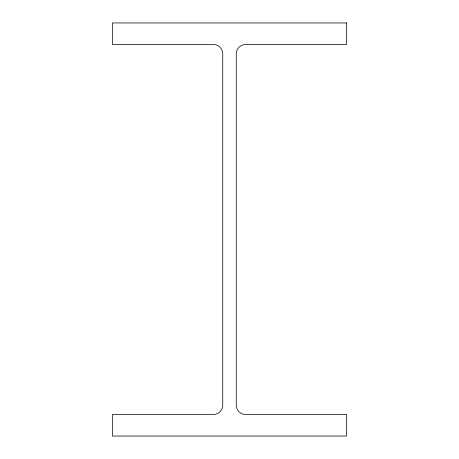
<?xml version="1.0" encoding="UTF-8"?>
<svg xmlns="http://www.w3.org/2000/svg" width="459" height="459" viewBox="0 0 459 459"><rect width="100%" height="100%" fill="white"/><g stroke="black" fill="none" stroke-linecap="round" stroke-linejoin="round"><path stroke-width="0.69" d="M346.631 22.95L112.369 22.95L112.369 44.483L213.395 44.483A9.364 9.364 0 0 1 222.758 53.846L222.758 405.154A9.364 9.364 0 0 1 213.395 414.517L112.369 414.517L112.369 436.05L346.631 436.05L346.631 414.517L245.605 414.517A9.364 9.364 0 0 1 236.242 405.154L236.242 53.846A9.364 9.364 0 0 1 245.605 44.483L346.631 44.483L346.631 22.95"/></g></svg>
